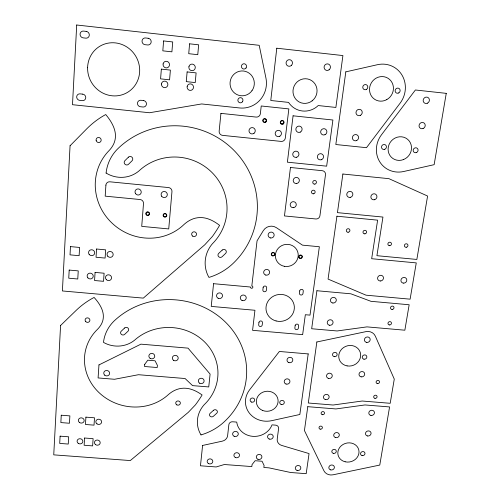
<?xml version="1.0" encoding="UTF-8"?>
<svg xmlns="http://www.w3.org/2000/svg" width="500" height="500" viewBox="0 0 500 500"><rect width="100%" height="100%" fill="white"/><g stroke="black" fill="none" stroke-linecap="round" stroke-linejoin="round"><path stroke-width="0.75" d="M60.575 325.487L53.744 454.856L130.3 460.562L188.231 412.394L195.431 404.862A140.394 130.05 13.9 0 0 202.1 394.981A45.012 40.906 -0.1 0 0 197.55 392.069A31.225 28.5 -0.6 0 0 192 389.569A22.625 20.706 -0.8 0 0 186.075 388.275A19.869 18.2 -0.8 0 0 174.938 390.275A25.337 23.175 -1.1 0 0 171.425 392.256A32.631 29.794 -1.6 0 0 168.588 394.412A47.569 44.037 6.1 0 1 143.494 406.406A49.331 45.688 6.2 0 1 114.894 402.925A50.725 47 6.2 0 1 100.206 393.7A50.056 46.369 6.2 0 1 85.425 368.769A48.806 45.206 6.4 0 1 88 342.912A47.819 44.294 6.5 0 1 97.531 329.275A25.3 23.537 15.6 0 0 100.913 324.95A19.137 17.819 14.8 0 0 103.062 319.456A19.394 18.05 14.8 0 0 103.044 313.106A25.675 23.863 15.3 0 0 101.356 307.938A38.25 35.406 15.9 0 0 97.806 301.969A55.944 51.506 16.3 0 0 94.1 297.438A80.144 74.194 6.1 0 0 76.513 310.05L60.575 325.487M70.062 145.762L62.4 290.956L143.306 298.119L204.812 244.75L212.475 236.375A150.819 144.469 40.3 0 0 219.587 225.362A47.594 45.838 3.5 0 0 214.794 222.05A33.025 31.95 2.5 0 0 208.938 219.181A23.925 23.219 2.3 0 0 202.675 217.669A21.012 20.412 2.4 0 0 190.881 219.8A26.794 25.987 1.3 0 0 187.156 221.981A34.5 33.406 -0.4 0 0 184.137 224.375A50.606 49.256 27.2 0 1 157.531 237.569A52.488 51.1 27.8 0 1 127.287 233.375A53.975 52.569 28.2 0 1 111.781 222.869A53.263 51.863 28.1 0 1 96.237 194.713A51.944 50.556 28.3 0 1 99.069 165.669A50.9 49.525 28.5 0 1 109.231 150.425A27.262 26.094 44.5 0 0 112.825 145.594A20.606 19.756 44 0 0 115.131 139.425A20.875 20.019 44 0 0 115.138 132.275A27.65 26.456 43.5 0 0 113.369 126.444A41.181 39.256 42.1 0 0 109.631 119.681A60.206 57.112 40.1 0 0 105.725 114.531A85.269 82.994 27.3 0 0 87.019 128.556L70.062 145.762M76.706 25L72.494 104.7L149.519 112.744L201.631 103.95L239.6 107.963A24.875 24.288 -86.6 0 0 265.931 78.037L259.212 45.312L76.706 25M60.106 436.156L59.706 443.406L68.25 444.056L68.669 436.806L60.106 436.156M61.25 415.213L60.85 422.581L69.456 423.244L69.875 415.887L61.25 415.213M69.188 270.069L68.744 278.194L77.775 279.006L78.244 270.887L69.188 270.069M70.475 246.606L70.019 254.856L79.125 255.694L79.6 247.45L70.475 246.606M84.588 438.019L84.131 445.256L92.638 445.9L93.119 438.669L84.588 438.019M85.913 417.137L85.45 424.481L94.019 425.144L94.506 417.806L85.913 417.137M95.081 272.406L94.569 280.512L103.562 281.319L104.094 273.225L95.081 272.406M96.562 249.013L96.037 257.244L105.1 258.075L105.65 249.856L96.562 249.013M105.906 185.131L105.188 196.15L140.056 199.525A3.75 3.631 24.5 0 1 143.5 203.525L141.725 226.375L168.731 228.931L171.962 191.594A3.744 3.663 22.7 0 0 168.556 187.569L109.913 181.806A3.806 3.663 31.9 0 0 105.906 185.131M98.963 364.919L98.094 377.938L114.531 379.275L138.456 374.712L185.087 378.531L192.575 385.625L208.75 386.938L210.1 374.081L188.025 348.137L140.919 344.156L98.963 364.919M161.356 69.125L160.581 78.856L169.581 79.825L170.387 70.1L161.356 69.125M163.612 40.938L162.819 50.844L171.9 51.837L172.719 41.944L163.612 40.938M144.731 364.319L144.556 366.494L157.206 367.537L157.394 365.369L155.075 360.794L147.794 360.188L144.731 364.319M187.125 71.912L186.269 81.619L195.231 82.581L196.112 72.888L187.125 71.912M189.594 43.819L188.725 53.688L197.769 54.681L198.663 44.819L189.594 43.819M220.931 113.375L219.15 131.181A3.812 3.781 86.3 0 0 222.531 135.356L281.144 141.406A3.806 3.731 -57 0 0 285.319 138.031L288.85 108.906L261.231 105.981L260.369 113.65A3.856 3.787 -74.3 0 1 256.175 117.081L220.931 113.375M213.569 283.694L211.231 306.406L254.944 310.269L252.581 330.319L302.65 334.65L305.338 314.719L310.006 315.131L319.356 246.737L302.456 245.144L276.381 227.675A9.131 8.844 -20 0 0 263.344 230.581L257.044 240.856L251.812 285.994A1.194 1.144 -10.8 0 1 252.869 287.238A1.194 1.144 -10.8 0 1 251.55 288.275A1.194 1.144 -10.8 0 1 250.494 287.025L213.569 283.694M202.594 445.456L200.463 465.788L216.163 466.956L224.344 464.519L251.819 466.575L252.069 464.562L255.138 460.719L262.05 461.244L264.1 465.462L263.844 467.475L268.956 467.856L290.725 472.519L306.188 473.669L309.062 453.581L281.625 445.406A6.794 6.138 -10.7 0 1 277.225 439.038L278.606 428.512A3.413 3.1 -10.1 0 0 275.631 425.15L272.031 424.869A18.269 16.656 -8.2 0 1 252.806 436.35A18.269 16.656 -8.2 0 1 236.719 422.094L232.631 421.775A3.425 3.119 -5.9 0 0 228.869 424.625L227.619 435.656A6.831 6.2 -4.7 0 1 222.319 441.15L202.594 445.456M276.788 48.212L270.769 100.494L288.569 102.394A20.219 19.544 -67.8 0 0 318.219 105.556L335.869 107.438L342.919 55.569L276.788 48.212M258.956 322.469L258.688 324.688A1.769 1.669 -10.9 0 0 260.244 326.506A1.769 1.669 -10.9 0 0 262.2 324.994L262.469 322.775A1.769 1.669 -11 0 0 260.912 320.95A1.769 1.669 -11 0 0 258.956 322.469M263.131 287.594L262.856 289.869A1.794 1.706 -13.2 0 0 264.431 291.731A1.794 1.706 -13.2 0 0 266.413 290.188L266.688 287.913A1.794 1.713 -13.4 0 0 265.113 286.044A1.794 1.713 -13.4 0 0 263.131 287.594M293.075 115.812L287.381 162.181L326.65 166.169L332.906 120.013L293.075 115.812M290.462 167.488L284.456 215.944L315.837 218.975A3.688 3.55 -32.7 0 0 319.931 215.763L325.487 174.75A3.75 3.625 -43.4 0 0 322.319 170.706L290.462 167.488M295.156 325.625L294.862 327.837A1.769 1.656 -16 0 0 296.388 329.65A1.769 1.656 -16 0 0 298.35 328.144L298.65 325.931A1.769 1.656 -16.2 0 0 297.125 324.119A1.769 1.656 -16.2 0 0 295.156 325.625M299.744 290.9L299.444 293.169A1.787 1.694 -19.1 0 0 300.988 295.019A1.787 1.694 -19.1 0 0 302.975 293.481L303.275 291.219A1.787 1.694 -19.4 0 0 301.737 289.363A1.787 1.694 -19.4 0 0 299.744 290.9M345.812 71.862L335.825 144.519L366.488 147.688L400.081 103.219A24.938 23.575 -60 0 0 402.088 75.25A24.938 23.575 -60 0 0 377.413 64.706L345.812 71.862M308.2 353.919L299.844 414.487L271.681 420.675A21.825 20.019 -9.8 0 1 248.925 412.531A21.825 20.019 -9.8 0 1 249.625 389.8L279.363 351.469L308.2 353.919M316.906 290.731L311.669 328.744L337.131 330.962L366.969 326.881L404.85 330.206L409.162 304.756L370.969 301.319L350.869 293.806L316.906 290.731M307.775 406.681L304.431 430.538L323.938 470.8A8.387 7.469 -14 0 0 333.056 474.8L379.775 465.062L389.581 406.938L364.975 404.95L335.944 408.944L307.775 406.681M316.85 341.981L308.294 403.013L333.119 405.019L362.194 401.019L390.194 403.294L394.275 379.094L375.337 336.138A8.794 8.119 -23.1 0 0 365.869 331.65L316.85 341.981M336.931 216.206L328.062 279.088L366.031 295.181L410.112 299.169L416.262 262.894L371.662 258.712L377.625 220.156L336.931 216.206M342.881 174.019L337.438 212.638L382.944 217.069L376.919 255.688L416.844 259.444L427.594 196.038L388.938 178.669L342.881 174.019M446.256 93.356L434.137 164.675L403.6 171.519A24.219 22.837 -49.7 0 1 379.588 161.556A24.219 22.837 -49.7 0 1 381.488 134.781L415.387 89.994L446.256 93.356M128.425 157.175L124.906 160.675A2.55 2.475 37.3 0 0 124.969 164.219A2.55 2.475 37.3 0 0 128.537 164.262L132.05 160.775A2.556 2.481 38.3 0 0 131.994 157.225A2.556 2.481 38.3 0 0 128.425 157.175M124.575 328.025L121.263 331.175A2.387 2.231 9.2 0 0 121.325 334.338A2.387 2.231 9.2 0 0 124.694 334.35L128.012 331.2A2.394 2.237 9.1 0 0 127.956 328.031A2.394 2.237 9.1 0 0 124.575 328.025M222.188 250.1L218.713 253.394A2.425 2.344 -4.2 0 0 218.669 256.706A2.425 2.344 -4.2 0 0 222.094 256.731L225.569 253.45A2.425 2.35 -5.2 0 0 225.619 250.125A2.425 2.35 -5.2 0 0 222.188 250.1M213.475 410.319L210.194 413.3A2.294 2.1 -3.8 0 0 210.156 416.269A2.294 2.1 -3.8 0 0 213.4 416.262L216.681 413.294A2.3 2.1 -4.1 0 0 216.725 410.319A2.3 2.1 -4.1 0 0 213.475 410.319M82.694 94.138L80.1 93.863A3.337 3.175 50.6 0 0 76.688 96.775A3.337 3.175 50.6 0 0 79.744 100.369L82.331 100.644A3.331 3.175 50.8 0 0 85.744 97.731A3.331 3.175 50.8 0 0 82.694 94.138M143.488 100.55L140.925 100.275A3.281 3.181 55.9 0 0 137.481 103.169A3.281 3.181 55.9 0 0 140.444 106.737L143.006 107.006A3.275 3.181 56.2 0 0 146.444 104.113A3.275 3.181 56.2 0 0 143.488 100.55M86.2 31.387L83.562 31.094A3.45 3.25 60.1 0 0 80.075 34.112A3.45 3.25 60.1 0 0 83.188 37.856L85.825 38.15A3.45 3.25 60.4 0 0 89.306 35.131A3.45 3.25 60.4 0 0 86.2 31.387M148.169 38.256L145.556 37.962A3.4 3.25 67.9 0 0 142.044 40.963A3.4 3.25 67.9 0 0 145.056 44.681L147.662 44.969A3.394 3.25 68.3 0 0 151.175 41.969A3.394 3.25 68.3 0 0 148.169 38.256M95.569 444.637A2.881 2.587 6.2 0 0 100.181 443.025A2.881 2.587 6.2 0 0 96.231 440.206A2.881 2.587 6.2 0 0 95.569 444.637M78.231 443.325A2.894 2.587 7.6 0 0 82.844 441.712A2.894 2.587 7.6 0 0 78.869 438.881A2.894 2.587 7.6 0 0 78.231 443.325M201.006 434.913A57.044 52.644 -0.3 0 0 223.431 422.537A77.244 71.55 1.7 0 0 223.875 320.619A77.244 71.55 1.7 0 0 113.863 321.225A39.669 36.95 6 0 0 103.481 342.388A26.681 24.956 10.8 0 0 134.475 340.281A49.144 45.5 1.7 0 1 203.463 340.856A49.144 45.5 1.7 0 1 204.175 404.731A29.444 26.844 -5.3 0 0 201.006 434.913M161.663 196.225A3.119 3.05 22.5 0 0 167.025 195.869A3.119 3.05 22.5 0 0 163.956 191.469A3.119 3.05 22.5 0 0 161.663 196.225M135.456 193.494A3.144 3.05 27.7 0 0 140.863 193.519A3.144 3.05 27.7 0 0 138.062 188.906A3.144 3.05 27.7 0 0 135.456 193.494M146.25 214.775A1.863 1.806 20.6 0 0 149.425 214.338A1.863 1.806 20.6 0 0 147.394 211.863A1.863 1.806 20.6 0 0 146.25 214.775M163.594 216.525A1.856 1.806 16.5 0 0 166.719 215.869A1.856 1.806 16.5 0 0 164.531 213.544A1.856 1.806 16.5 0 0 163.594 216.525M173.588 360.319A2.938 2.737 1.4 0 0 178.2 358.331A2.938 2.737 1.4 0 0 174.031 355.6A2.938 2.737 1.4 0 0 173.588 360.319M150.131 358.363A2.95 2.744 4.4 0 0 154.744 356.369A2.95 2.744 4.4 0 0 150.538 353.631A2.95 2.744 4.4 0 0 150.131 358.363M104.725 375.175A2.95 2.712 8.5 0 0 109.581 373.825A2.95 2.712 8.5 0 0 105.781 370.594A2.95 2.712 8.5 0 0 104.725 375.175M199.7 383.237A2.906 2.688 -2.3 0 0 204.119 380.981A2.906 2.688 -2.3 0 0 199.819 378.581A2.906 2.688 -2.3 0 0 199.7 383.237M234.131 436.269A2.844 2.581 -6.2 0 0 238.3 433.819A2.844 2.581 -6.2 0 0 233.95 431.8A2.844 2.581 -6.2 0 0 234.131 436.269M269.219 439.05A2.837 2.569 -9.5 0 0 273.206 436.337A2.837 2.569 -9.5 0 0 268.75 434.625A2.837 2.569 -9.5 0 0 269.219 439.05M257.944 459.281A2.819 2.531 -8.2 0 0 261.9 456.606A2.819 2.531 -8.2 0 0 257.462 454.919A2.819 2.531 -8.2 0 0 257.944 459.281M297.062 470.394A2.8 2.5 -11.3 0 0 300.806 467.5A2.8 2.5 -11.3 0 0 296.3 466.125A2.8 2.5 -11.3 0 0 297.062 470.394M235.394 457.519A2.825 2.544 -6.2 0 0 239.531 455.094A2.825 2.544 -6.2 0 0 235.219 453.119A2.825 2.544 -6.2 0 0 235.394 457.519M208.681 463.675A2.825 2.537 -3.8 0 0 212.806 461.256A2.825 2.537 -3.8 0 0 208.469 459.288A2.825 2.537 -3.8 0 0 208.681 463.675M279.812 136.231A3.181 3.119 -59.3 0 0 279.95 130.756A3.181 3.119 -59.3 0 0 275.181 133.456A3.181 3.119 -59.3 0 0 279.812 136.231M254.025 133.275A3.181 3.137 -68.3 0 0 253.337 127.825A3.181 3.137 -68.3 0 0 249.006 131.188A3.181 3.137 -68.3 0 0 254.025 133.275M265.8 122.056A1.919 1.887 -68.5 0 0 265.4 118.769A1.919 1.887 -68.5 0 0 262.787 120.8A1.919 1.887 -68.5 0 0 265.8 122.056M283.181 123.969A1.919 1.875 -63.2 0 0 283.031 120.669A1.919 1.875 -63.2 0 0 280.281 122.5A1.919 1.875 -63.2 0 0 283.181 123.969M163.819 216.325A1.55 1.506 16.5 0 0 166.425 215.781A1.55 1.506 16.5 0 0 164.6 213.837A1.55 1.506 16.5 0 0 163.819 216.325M146.488 214.594A1.556 1.506 20.6 0 0 149.137 214.225A1.556 1.506 20.6 0 0 147.444 212.162A1.556 1.506 20.6 0 0 146.488 214.594M265.613 121.806A1.6 1.569 -68.5 0 0 265.275 119.069A1.6 1.569 -68.5 0 0 263.1 120.756A1.6 1.569 -68.5 0 0 265.613 121.806M283.012 123.706A1.6 1.562 -63.2 0 0 282.887 120.95A1.6 1.562 -63.2 0 0 280.594 122.481A1.6 1.562 -63.2 0 0 283.012 123.706M330.588 469.869A2.794 2.487 -14 0 0 334.356 466.987A2.794 2.487 -14 0 0 329.881 465.613A2.794 2.487 -14 0 0 330.588 469.869M362.075 455.556A2.244 2 -16.8 0 0 364.944 453.056A2.244 2 -16.8 0 0 361.275 452.181A2.244 2 -16.8 0 0 362.075 455.556M333.381 453.363A2.25 2.013 -14.6 0 0 336.231 450.85A2.25 2.013 -14.6 0 0 332.537 449.975A2.25 2.013 -14.6 0 0 333.381 453.363M345.163 461.788A10.681 9.537 -15.7 0 0 358.787 449.9A10.681 9.537 -15.7 0 0 341.319 445.712A10.681 9.537 -15.7 0 0 345.163 461.788M406.225 247.262A1.831 1.706 -35.6 0 0 407.7 244.506A1.831 1.706 -35.6 0 0 404.6 244.788A1.831 1.706 -35.6 0 0 406.225 247.262M389.725 245.694A1.831 1.719 -34.8 0 0 391.188 242.931A1.831 1.719 -34.8 0 0 388.081 243.219A1.831 1.719 -34.8 0 0 389.725 245.694M348.075 232.25A1.837 1.744 -33.4 0 0 349.706 229.556A1.837 1.744 -33.4 0 0 346.575 229.625A1.837 1.744 -33.4 0 0 348.075 232.25M364.875 233.844A1.837 1.737 -34.7 0 0 366.325 231.056A1.837 1.737 -34.7 0 0 363.2 231.337A1.837 1.737 -34.7 0 0 364.875 233.844M374.244 199.775A3.106 2.95 -41.1 0 0 376.362 194.881A3.106 2.95 -41.1 0 0 371.125 195.725A3.106 2.95 -41.1 0 0 374.244 199.775M350.169 197.394A3.106 2.969 -40.3 0 0 352.256 192.488A3.106 2.969 -40.3 0 0 347.006 193.331A3.106 2.969 -40.3 0 0 350.169 197.394M403.738 283.131A3.006 2.788 -31.5 0 0 406.475 278.794A3.006 2.788 -31.5 0 0 401.375 278.913A3.006 2.788 -31.5 0 0 403.738 283.131M380.425 280.988A3.006 2.806 -29.9 0 0 383.144 276.644A3.006 2.806 -29.9 0 0 378.025 276.762A3.006 2.806 -29.9 0 0 380.425 280.988M416.206 152.631A2.55 2.394 -49.3 0 0 417.4 148.431A2.55 2.394 -49.3 0 0 413.263 149.713A2.55 2.394 -49.3 0 0 416.206 152.631M384.75 149.3A2.55 2.413 -50.1 0 0 385.613 145.025A2.55 2.413 -50.1 0 0 381.55 146.606A2.55 2.413 -50.1 0 0 384.75 149.3M403.431 159.594A12.112 11.419 -49.7 0 0 407.656 139.35A12.112 11.419 -49.7 0 0 388.356 146.788A12.112 11.419 -49.7 0 0 403.431 159.594M423.075 128.537A3.231 3.019 -52.7 0 0 424.225 123.138A3.231 3.019 -52.7 0 0 419.106 125.125A3.231 3.019 -52.7 0 0 423.075 128.537M427.444 103.188A3.275 3.056 -56 0 0 428.225 97.65A3.275 3.056 -56 0 0 423.194 100.031A3.275 3.056 -56 0 0 427.444 103.188M366.425 89.419A2.625 2.494 -61.4 0 0 366.656 84.925A2.625 2.494 -61.4 0 0 362.762 87.131A2.625 2.494 -61.4 0 0 366.425 89.419M398.75 92.925A2.625 2.469 -58.7 0 0 399.025 88.45A2.625 2.469 -58.7 0 0 395.125 90.65A2.625 2.469 -58.7 0 0 398.75 92.925M386.812 99.6A12.469 11.787 -60 0 0 388.075 78.294A12.469 11.787 -60 0 0 369.531 88.725A12.469 11.787 -60 0 0 386.812 99.6M360.331 115.375A3.237 3.088 -57.4 0 0 360.994 109.862A3.237 3.088 -57.4 0 0 356 112.238A3.237 3.088 -57.4 0 0 360.331 115.375M356.5 140.619A3.194 3.056 -52.5 0 0 357.537 135.238A3.194 3.056 -52.5 0 0 352.444 137.225A3.194 3.056 -52.5 0 0 356.5 140.619M312.125 100.85A12.394 11.981 -67.8 0 0 309.881 79.669A12.394 11.981 -67.8 0 0 293.05 92.681A12.394 11.981 -67.8 0 0 312.125 100.85M329.131 69.775A3.312 3.169 -68.9 0 0 328.569 64.125A3.312 3.169 -68.9 0 0 324.094 67.6A3.312 3.169 -68.9 0 0 329.131 69.775M291.519 65.294A3.312 3.194 -76.1 0 0 290.106 59.775A3.312 3.194 -76.1 0 0 286.169 63.881A3.312 3.194 -76.1 0 0 291.519 65.294M296.706 157.244A3.15 3.075 -49.1 0 0 298.006 151.975A3.15 3.075 -49.1 0 0 292.838 153.588A3.15 3.075 -49.1 0 0 296.706 157.244M321.281 159.75A3.15 3.05 -48.3 0 0 322.625 154.5A3.15 3.05 -48.3 0 0 317.456 156.1A3.15 3.05 -48.3 0 0 321.281 159.75M300.256 132.119A3.194 3.106 -58.1 0 0 300.819 126.644A3.194 3.106 -58.1 0 0 295.863 129.006A3.194 3.106 -58.1 0 0 300.256 132.119M325.025 134.694A3.194 3.088 -55.3 0 0 325.625 129.244A3.194 3.088 -55.3 0 0 320.675 131.594A3.194 3.088 -55.3 0 0 325.025 134.694M242.056 300.462A2.981 2.837 -8.8 0 0 246.225 297.506A2.981 2.837 -8.8 0 0 241.513 295.575A2.981 2.837 -8.8 0 0 242.056 300.462M218.15 298.263A2.988 2.85 -4.2 0 0 222.519 295.587A2.988 2.85 -4.2 0 0 217.931 293.331A2.988 2.85 -4.2 0 0 218.15 298.263M300.3 258.188A1.512 1.444 -23 0 0 301.919 256.175A1.512 1.444 -23 0 0 299.35 255.869A1.512 1.444 -23 0 0 300.3 258.188M272.644 255.594A1.512 1.456 -17.9 0 0 274.531 253.806A1.512 1.456 -17.9 0 0 272.025 253.15A1.512 1.456 -17.9 0 0 272.644 255.594M284.3 266.3A11.481 11.025 -20.6 0 0 297.712 251.844A11.481 11.025 -20.6 0 0 278.406 248.131A11.481 11.025 -20.6 0 0 284.3 266.3M276.094 320.956A14.238 13.462 -14.8 0 0 293.975 304.431A14.238 13.462 -14.8 0 0 270.438 298.325A14.238 13.462 -14.8 0 0 276.094 320.956M270.487 237.956A3.044 2.95 -20 0 0 274.019 234.088A3.044 2.95 -20 0 0 268.888 233.106A3.044 2.95 -20 0 0 270.487 237.956M265.812 275.087A3.006 2.881 -14.8 0 0 269.556 271.55A3.006 2.881 -14.8 0 0 264.575 270.256A3.006 2.881 -14.8 0 0 265.812 275.087M272.556 255.875A1.812 1.744 -17.9 0 0 274.825 253.731A1.812 1.744 -17.9 0 0 271.819 252.938A1.812 1.744 -17.9 0 0 272.556 255.875M300.25 258.481A1.812 1.737 -23 0 0 302.2 256.056A1.812 1.737 -23 0 0 299.119 255.694A1.812 1.737 -23 0 0 300.25 258.481M389.525 324.95A1.769 1.631 -26.3 0 0 391.312 322.525A1.769 1.631 -26.3 0 0 388.306 322.394A1.769 1.631 -26.3 0 0 389.525 324.95M392.069 309.444A1.781 1.65 -27.9 0 0 393.862 306.994A1.781 1.65 -27.9 0 0 390.844 306.863A1.781 1.65 -27.9 0 0 392.069 309.444M329.481 325.256A2.95 2.756 -20.6 0 0 332.956 321.613A2.95 2.756 -20.6 0 0 328.025 320.712A2.95 2.756 -20.6 0 0 329.481 325.256M332.887 303.012A2.975 2.794 -22.8 0 0 336.125 299.1A2.975 2.794 -22.8 0 0 331.081 298.525A2.975 2.794 -22.8 0 0 332.887 303.012M377.375 383.587A1.731 1.575 -21.2 0 0 379.444 381.488A1.731 1.575 -21.2 0 0 376.569 380.981A1.731 1.575 -21.2 0 0 377.375 383.587M374.969 398.338A1.719 1.556 -20.2 0 0 377.025 396.256A1.719 1.556 -20.2 0 0 374.162 395.756A1.719 1.556 -20.2 0 0 374.969 398.338M322.3 414.675A1.713 1.556 -15 0 0 324.469 412.738A1.713 1.556 -15 0 0 321.65 412.062A1.713 1.556 -15 0 0 322.3 414.675M320.194 429.15A1.7 1.538 -14.3 0 0 322.344 427.231A1.7 1.538 -14.3 0 0 319.544 426.562A1.7 1.538 -14.3 0 0 320.194 429.15M370.944 415.419A2.85 2.569 -19.1 0 0 374.344 411.987A2.85 2.569 -19.1 0 0 369.6 411.169A2.85 2.569 -19.1 0 0 370.944 415.419M367.594 435.981A2.831 2.537 -17.9 0 0 370.969 432.6A2.831 2.537 -17.9 0 0 366.262 431.8A2.831 2.537 -17.9 0 0 367.594 435.981M335.675 437.606A2.831 2.544 -15.4 0 0 339.263 434.431A2.831 2.544 -15.4 0 0 334.625 433.319A2.831 2.544 -15.4 0 0 335.675 437.606M325.45 399.588A2.869 2.619 -15.9 0 0 329.087 396.331A2.869 2.619 -15.9 0 0 324.369 395.181A2.869 2.619 -15.9 0 0 325.45 399.588M328.544 378.438A2.894 2.656 -17.2 0 0 332.206 375.138A2.894 2.656 -17.2 0 0 327.456 373.963A2.894 2.656 -17.2 0 0 328.544 378.438M347.088 365.894A11.069 10.2 -20.3 0 0 360.25 352.375A11.069 10.2 -20.3 0 0 341.8 349.025A11.069 10.2 -20.3 0 0 347.088 365.894M364 359.194A2.331 2.138 -21.6 0 0 366.769 356.344A2.331 2.138 -21.6 0 0 362.894 355.65A2.331 2.138 -21.6 0 0 364 359.194M334.3 356.669A2.331 2.156 -18.9 0 0 337.056 353.812A2.331 2.156 -18.9 0 0 333.156 353.119A2.331 2.156 -18.9 0 0 334.3 356.669M366.788 342.413A2.931 2.706 -23.1 0 0 370.012 338.606A2.931 2.706 -23.1 0 0 365.069 338.056A2.931 2.706 -23.1 0 0 366.788 342.413M361.169 376.856A2.894 2.644 -20.3 0 0 364.606 373.338A2.894 2.644 -20.3 0 0 359.794 372.488A2.894 2.644 -20.3 0 0 361.169 376.856M281.212 404.487A2.294 2.1 -11.3 0 0 284.275 402.069A2.294 2.1 -11.3 0 0 280.562 400.906A2.294 2.1 -11.3 0 0 281.212 404.487M251.481 402.056A2.3 2.112 -8.2 0 0 254.706 399.837A2.3 2.112 -8.2 0 0 251.075 398.419A2.3 2.112 -8.2 0 0 251.481 402.056M262.706 410.506A10.913 10.006 -9.8 0 0 278.069 400.025A10.913 10.006 -9.8 0 0 260.919 393.256A10.913 10.006 -9.8 0 0 262.706 410.506M286.062 384.044A2.888 2.662 -12.5 0 0 289.919 380.988A2.888 2.662 -12.5 0 0 285.256 379.5A2.888 2.662 -12.5 0 0 286.062 384.044M288.881 362.606A2.913 2.7 -13.6 0 0 292.775 359.506A2.913 2.7 -13.6 0 0 288.075 357.994A2.913 2.7 -13.6 0 0 288.881 362.606M313.412 193.825A1.863 1.8 -37.9 0 0 314.844 190.963A1.863 1.8 -37.9 0 0 311.663 191.25A1.863 1.8 -37.9 0 0 313.412 193.825M293.206 207.694A3.081 2.994 -31.6 0 0 295.881 203.119A3.081 2.994 -31.6 0 0 290.587 203.225A3.081 2.994 -31.6 0 0 293.206 207.694M296.7 183.5A3.113 3.031 -39.4 0 0 298.719 178.538A3.113 3.031 -39.4 0 0 293.431 179.387A3.113 3.031 -39.4 0 0 296.7 183.5M314.831 184.119A1.869 1.812 -40.7 0 0 316.056 181.144A1.869 1.812 -40.7 0 0 312.887 181.656A1.869 1.812 -40.7 0 0 314.831 184.119M87.6 67.725A26.9 25.725 58.8 0 0 126.181 93.125A26.9 25.725 58.8 0 0 127.137 47.156A26.9 25.725 58.8 0 0 87.6 67.725M189.013 66.281A3.319 3.225 75.7 0 0 192.688 70.656A3.319 3.225 75.7 0 0 194.5 65.25A3.319 3.225 75.7 0 0 189.013 66.281M187.194 86.263A3.281 3.2 72.5 0 0 191.144 90.312A3.281 3.2 72.5 0 0 192.562 84.85A3.281 3.2 72.5 0 0 187.194 86.263M161.469 83.975A3.3 3.206 65.3 0 0 165.975 87.425A3.3 3.206 65.3 0 0 166.569 81.788A3.3 3.206 65.3 0 0 161.469 83.975M163.094 63.925A3.337 3.225 69.1 0 0 167.381 67.744A3.337 3.225 69.1 0 0 168.375 62.1A3.337 3.225 69.1 0 0 163.094 63.925M246.056 67.962A2.644 2.569 -87.5 0 0 244.262 63.769A2.644 2.569 -87.5 0 0 241.631 67.475A2.644 2.569 -87.5 0 0 246.056 67.962M242.463 101.775A2.587 2.544 -85.1 0 0 240.681 97.675A2.587 2.544 -85.1 0 0 238.088 101.306A2.587 2.544 -85.1 0 0 242.463 101.775M251.975 90.694A12.438 12.144 -86.6 0 0 243.5 71.006A12.438 12.144 -86.6 0 0 231.069 88.413A12.438 12.144 -86.6 0 0 251.975 90.694M106.088 173.05A28.575 27.637 41.1 0 0 138.875 171.012A52.019 50.794 15.5 0 1 211.8 172.319A52.019 50.794 15.5 0 1 212.387 243.769A31.075 29.95 -8.3 0 0 208.95 277.419A60.294 58.812 7.5 0 0 232.656 263.831A81.762 79.881 15.6 0 0 233.412 149.825A81.762 79.881 15.6 0 0 117.094 149.45A42.2 41.125 30.8 0 0 106.088 173.05M87.863 277.844A3.069 2.888 18.2 0 0 93.062 277.125A3.069 2.888 18.2 0 0 89.65 273.169A3.069 2.888 18.2 0 0 87.863 277.844M192.681 236.112A2.45 2.381 4.8 0 0 196.531 234.406A2.45 2.381 4.8 0 0 193.075 232.013A2.45 2.381 4.8 0 0 192.681 236.112M89.15 254.356A3.094 2.931 21.1 0 0 94.444 254A3.094 2.931 21.1 0 0 91.306 249.756A3.094 2.931 21.1 0 0 89.15 254.356M107.756 256.225A3.081 2.931 18.8 0 0 112.994 255.5A3.081 2.931 18.8 0 0 109.588 251.488A3.081 2.931 18.8 0 0 107.756 256.225M96.175 140.588A2.6 2.494 43 0 0 100.45 141.862A2.6 2.494 43 0 0 99.269 137.575A2.6 2.494 43 0 0 96.175 140.588M106.337 279.65A3.056 2.888 16 0 0 111.456 278.581A3.056 2.888 16 0 0 107.794 274.862A3.056 2.888 16 0 0 106.337 279.65M176.856 404.881A2.312 2.119 0 0 0 180.356 403.094A2.312 2.119 0 0 0 176.919 401.206A2.312 2.119 0 0 0 176.856 404.881M79.344 422.388A2.913 2.625 8.4 0 0 84.119 421.069A2.913 2.625 8.4 0 0 80.344 417.95A2.913 2.625 8.4 0 0 79.344 422.388M96.969 423.869A2.906 2.625 6.9 0 0 101.613 422.238A2.906 2.625 6.9 0 0 97.638 419.369A2.906 2.625 6.9 0 0 96.969 423.869M85.781 321.644A2.419 2.25 14.1 0 0 89.819 320.8A2.419 2.25 14.1 0 0 86.9 317.913A2.419 2.25 14.1 0 0 85.781 321.644"/></g></svg>
